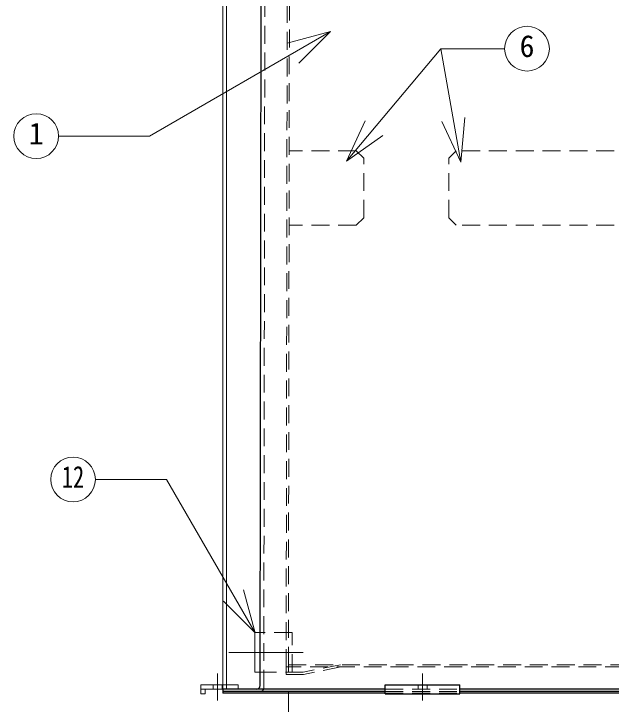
# Model space of a CAD drawing. Units: millimetres at full size, sheet at 1:20; details may follow other scales. Extents: x -4246 to 3854, y -2700 to 2920.
# Drawn here: x -1129 to -328, y -1515 to -588 of the extents above; entities that cross this region are included whole.
import ezdxf
from ezdxf.enums import TextEntityAlignment as Align

# ---------------------------------------------------------------- set-up
doc = ezdxf.new("R2010")
doc.units = ezdxf.units.MM
doc.header["$LTSCALE"] = 20
doc.linetypes.add('CHAIN1', pattern=[8, 5, -1, 1, -1])
doc.linetypes.add('DASHED1', pattern=[1.8, 1.2, -0.6])
doc.layers.add('0-0', color=7, linetype='Continuous', lineweight=9)
doc.styles.add('ＭＳ ゴシック', font='')
doc.styles.get('ＭＳ ゴシック').set_extended_font_data('MS Gothic')

msp = doc.modelspace()

# ---------------------------------------------------------------- linework, layer by layer
at = {"layer": '0-0', "color": 5, "lineweight": 25}
for p, q in [((-798.6, -1489.51), (-796.87, -325.51)), ((-530.6, -1500.51), (-530.6, -1488.51)), ((-848.6, -1494.51), (-848.6, -1499.51)), ((-630.6, -1494.51), (-848.6, -1494.51)), ((-630.6, -1497.51), (-848.6, -1497.51)), ((-630.6, -1499.51), (-848.6, -1499.51)), ((139.4, -1494.51), (-530.6, -1494.51)), ((139.4, -1497.51), (-530.6, -1497.51)), ((139.4, -1499.51), (-530.6, -1499.51)), ((-630.6, -1500.51), (-530.6, -1500.51))]:
    msp.add_line(p, q, dxfattribs=at)
at = {"layer": '0-0', "linetype": 'DASHED1', "lineweight": 18}
for p, q in [((-763.61, -1464.51), (-762.19, -533.75)), ((-760.6, -1461.51), (-759.19, -532.64)), ((-793.6, -1492.51), (-792.19, -542.69)), ((-535.6, -772.01), (-545.6, -782.01)), ((144.4, -772.01), (-535.6, -772.01)), ((-545.6, -862.01), (-545.6, -782.01)), ((-545.6, -862.01), (-535.6, -872.01)), ((144.4, -872.01), (-535.6, -872.01)), ((-760.6, -1461.51), (369.4, -1461.51)), ((372.4, -1464.51), (-763.61, -1464.51)), ((-586.6, -1488.51), (-586.6, -1494.51)), ((-574.6, -1488.51), (-574.6, -1494.51)), ((-630.6, -1494.51), (-530.6, -1494.51)), ((-630.6, -1497.51), (-530.6, -1497.51)), ((-630.6, -1499.51), (-530.6, -1499.51))]:
    msp.add_line(p, q, dxfattribs=at)
at = {"layer": '0-0', "color": 4}
for p, q in [((-848.6, -556.89), (-848.6, -1488.51)), ((-843.6, -1488.51), (-843.6, -555.69))]:
    msp.add_line(p, q, dxfattribs=at)
at = {"layer": '0-0', "lineweight": 18}
for p, q in [((-704.24, -612.31), (-947.03, -752.48)), ((-704.24, -612.31), (-762.2, -627.84)), ((-704.24, -612.31), (-746.67, -654.73)), ((-682.88, -786.13), (-556.19, -635.15)), ((-529.34, -787.43), (-556.19, -635.15)), ((-470.53, -635.15), (-556.19, -635.15)), ((-529.34, -787.43), (-524.11, -727.66)), ((-682.88, -786.13), (-657.52, -731.75)), ((-529.34, -787.43), (-554.7, -733.05)), ((-947.03, -752.48), (-1068.9, -752.48)), ((-682.88, -786.13), (-633.73, -751.71)), ((-1019.44, -1213.07), (-924.08, -1213.07)), ((-805.29, -1418.83), (-924.08, -1213.07)), ((-805.29, -1418.83), (-820.82, -1360.88)), ((-805.29, -1418.83), (-847.71, -1376.41)), ((-798.49, -1418.51), (-805.58, -1418.51)), ((-878.1, -1488.51), (-878.1, -1500.51)), ((-878.1, -1494.51), (-848.6, -1494.51)), ((-872.1, -1494.51), (-872.1, -1500.51)), ((-872.1, -1500.51), (-878.1, -1500.51))]:
    msp.add_line(p, q, dxfattribs=at)
at = {"layer": '0-0', "color": 4, "linetype": 'DASHED1'}
for p, q in [((-669.63, -772.01), (-759.56, -772.01)), ((-669.63, -772.01), (-659.63, -782.01)), ((-659.63, -862.01), (-659.63, -782.01)), ((-659.63, -862.01), (-669.63, -872.01)), ((-669.63, -872.01), (-759.71, -872.01)), ((-760.62, -1471.51), (-760.6, -1461.51)), ((-690.6, -1461.51), (-740.6, -1471.51)), ((-740.6, -1471.51), (-798.57, -1471.51)), ((-763.62, -1474.51), (-763.61, -1464.51)), ((-690.31, -1464.51), (-740.31, -1474.51)), ((-740.31, -1474.51), (-763.62, -1474.51)), ((-861.6, -1488.51), (-861.6, -1494.51)), ((-849.6, -1488.51), (-849.6, -1494.51)), ((-848.6, -1488.51), (-848.6, -1494.51)), ((-843.6, -1488.51), (-843.6, -1494.51))]:
    msp.add_line(p, q, dxfattribs=at)
at = {"layer": '0-0', "color": 4, "linetype": 'CHAIN1'}
for p, q in [((-840.58, -1445.01), (-720.58, -1445.01)), ((-855.6, -1473.51), (-855.6, -1509.51)), ((-580.6, -1473.51), (-580.6, -1509.51)), ((-760.6, -1496.51), (-760.6, -1874.51))]:
    msp.add_line(p, q, dxfattribs=at)
at = {"layer": '0-0', "lineweight": 18}
for points in [[(-798.57, -1471.51), (-805.58, -1471.51), (-805.58, -1418.51)], [(-878.1, -1488.51), (-828.1, -1488.51), (-828.1, -1494.51)]]:
    msp.add_lwpolyline(points, dxfattribs=at)
at = {"layer": '0-0', "color": 4, "linetype": 'DASHED1'}
msp.add_lwpolyline([(-755.58, -1471.51), (-755.58, -1418.51), (-798.49, -1418.51)], dxfattribs=at)
at = {"layer": '0-0', "color": 5, "lineweight": 25}
msp.add_lwpolyline([(-630.6, -1500.51), (-630.6, -1488.51), (-530.6, -1488.51)], dxfattribs=at)
at = {"layer": '0-0', "lineweight": 18}
for centre in [(-440.53, -635.15), (-1098.9, -752.48), (-1049.44, -1213.07)]:
    msp.add_circle(centre, 30, dxfattribs=at)
at = {"layer": '0-0', "color": 5, "lineweight": 25}
msp.add_arc((-803.6, -1489.51), 5, 270, 359.91512, dxfattribs=at)
at = {"layer": '0-0', "linetype": 'DASHED1', "lineweight": 18}
msp.add_arc((-798.6, -1492.51), 5, 270, 359.91512, dxfattribs=at)

# ---------------------------------------------------------------- texts
at = {"layer": '0-0', "style": 'ＭＳ ゴシック'}
for s, p in [('6', (-450.53, -655.15)), ('1', (-1108.9, -772.48))]:
    msp.add_text(s, height=29.33, dxfattribs=at).set_placement(p, align=Align.BOTTOM_LEFT)
at = {"layer": '0-0', "style": 'ＭＳ ゴシック', "width": 0.75}
msp.add_text('12', height=29.33, dxfattribs=at).set_placement((-1064.44, -1233.07), align=Align.BOTTOM_LEFT)

doc.saveas('drawing.dxf')
